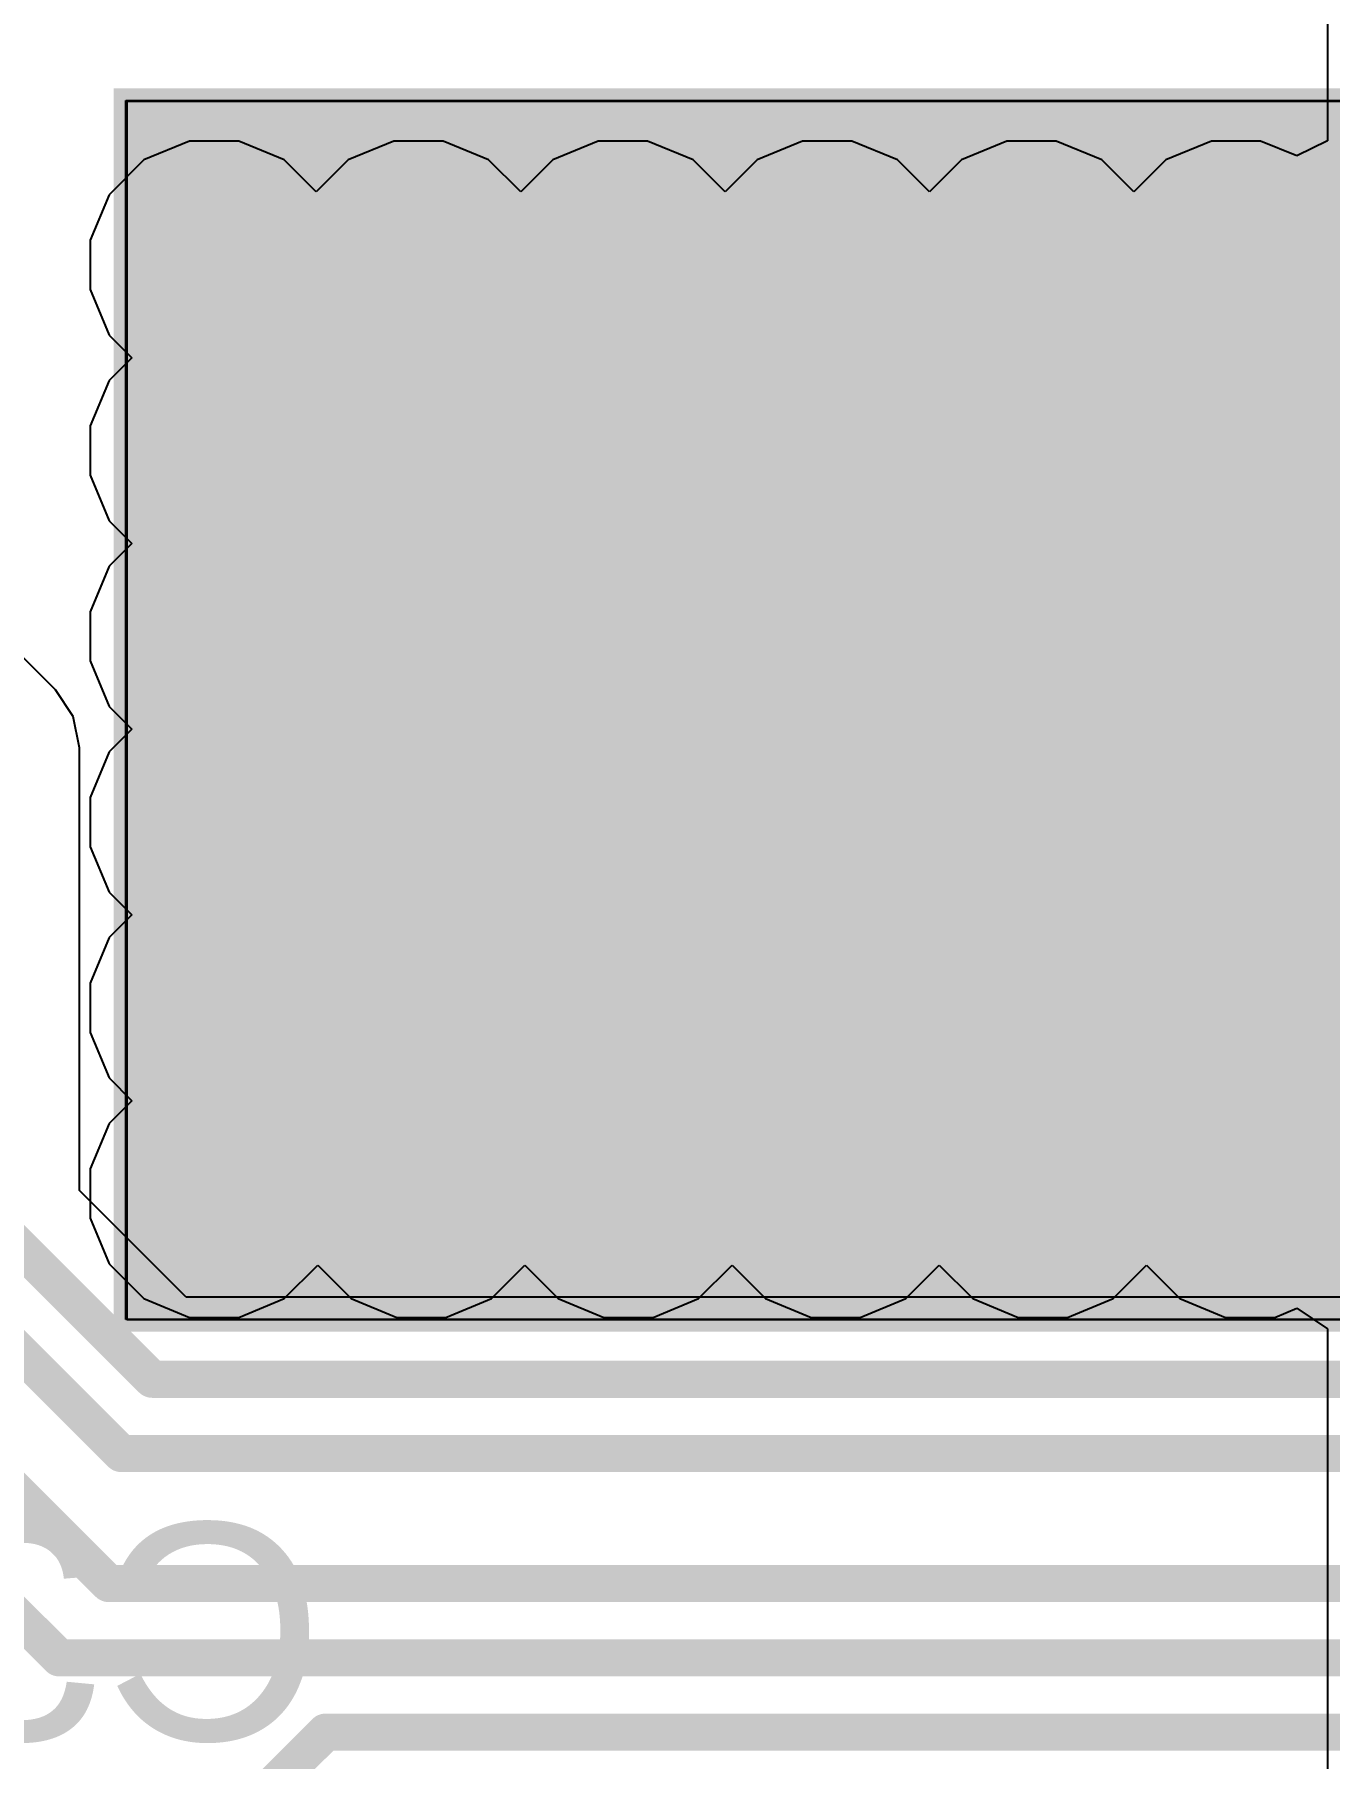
# Model space of a CAD drawing. Header units: inches. Extents: x -1 to 1.07, y -0.9 to 1.08.
# Drawn here: x -0.374 to -0.1649, y -0.3213 to -0.0428 of the extents above; entities that cross this region are included whole.
import ezdxf

# ---------------------------------------------------------------- set-up
doc = ezdxf.new("R2010")
doc.units = ezdxf.units.IN
doc.header["$MEASUREMENT"] = 0
for name, color, linetype in [('BottomLayer', 5, 'Continuous'), ('BottomOverlay', 54, 'Continuous'), ('BottomSolder', 6, 'Continuous'), ('Mechanical15', 56, 'Continuous'), ('MidLayer1', 16, 'Continuous'), ('MidLayer2', 76, 'Continuous'), ('TopLayer', 1, 'Continuous'), ('TopPaste', 8, 'Continuous'), ('TopSolder', 216, 'Continuous'), ('ViaHoleLayer', 16, 'Continuous')]:
    doc.layers.add(name, color=color, linetype=linetype)
doc.styles.add('Arial', font='', dxfattribs={"height": 0.2})
doc.styles.get('Arial').set_extended_font_data('Arial')

# ---------------------------------------------------------------- blocks, each defined once
blk = doc.blocks.new('IC_V3S_22')
at = {"layer": 'TopLayer'}
blk.add_hatch(color=1, dxfattribs=at).paths.add_polyline_path([(0.103425, -0.098425), (-0.093425, -0.098425), (-0.093425, 0.098425), (0.103425, 0.098425)])
at = {"layer": 'TopPaste'}
blk.add_hatch(color=8, dxfattribs=at).paths.add_polyline_path([(0.103425, -0.098425), (-0.093425, -0.098425), (-0.093425, 0.098425), (0.103425, 0.098425)])
at = {"layer": 'TopSolder'}
blk.add_hatch(color=216, dxfattribs=at).paths.add_polyline_path([(0.105425, -0.100425), (-0.095425, -0.100425), (-0.095425, 0.100425), (0.105425, 0.100425)])
at = {"layer": 'Mechanical15'}
for p, q in [((-0.093425, -0.098425), (-0.093425, 0.098425)), ((-0.093425, 0.098425), (0.103425, 0.098425)), ((0.103425, -0.098425), (-0.093425, -0.098425))]:
    blk.add_line(p, q, dxfattribs=at)

msp = doc.modelspace()

# ---------------------------------------------------------------- hatches: boundary and pattern name
at = {"layer": 'BottomLayer'}
h = msp.add_hatch(color=5, dxfattribs=at)
edge = h.paths.add_edge_path()
edge.add_arc((-0.345, -0.08), 0.01, 0, 360)
h = msp.add_hatch(color=5, dxfattribs=at)
edge = h.paths.add_edge_path()
edge.add_arc((-0.312, -0.08), 0.01, 0, 360)
h = msp.add_hatch(color=5, dxfattribs=at)
edge = h.paths.add_edge_path()
edge.add_arc((-0.279, -0.08), 0.01, 0, 360)
h = msp.add_hatch(color=5, dxfattribs=at)
edge = h.paths.add_edge_path()
edge.add_arc((-0.246, -0.08), 0.01, 0, 360)
h = msp.add_hatch(color=5, dxfattribs=at)
edge = h.paths.add_edge_path()
edge.add_arc((-0.213, -0.08), 0.01, 0, 360)
h = msp.add_hatch(color=5, dxfattribs=at)
edge = h.paths.add_edge_path()
edge.add_arc((-0.18, -0.08), 0.01, 0, 360)
h = msp.add_hatch(color=5, dxfattribs=at)
edge = h.paths.add_edge_path()
edge.add_arc((-0.345, -0.11), 0.01, 0, 360)
h = msp.add_hatch(color=5, dxfattribs=at)
edge = h.paths.add_edge_path()
edge.add_arc((-0.312, -0.11), 0.01, 0, 360)
h = msp.add_hatch(color=5, dxfattribs=at)
edge = h.paths.add_edge_path()
edge.add_arc((-0.279, -0.11), 0.01, 0, 360)
h = msp.add_hatch(color=5, dxfattribs=at)
edge = h.paths.add_edge_path()
edge.add_arc((-0.246, -0.11), 0.01, 0, 360)
h = msp.add_hatch(color=5, dxfattribs=at)
edge = h.paths.add_edge_path()
edge.add_arc((-0.213, -0.11), 0.01, 0, 360)
h = msp.add_hatch(color=5, dxfattribs=at)
edge = h.paths.add_edge_path()
edge.add_arc((-0.18, -0.11), 0.01, 0, 360)
h = msp.add_hatch(color=5, dxfattribs=at)
edge = h.paths.add_edge_path()
edge.add_arc((-0.345, -0.14), 0.01, 0, 360)
h = msp.add_hatch(color=5, dxfattribs=at)
edge = h.paths.add_edge_path()
edge.add_arc((-0.31154, -0.14), 0.01, 0, 360)
h = msp.add_hatch(color=5, dxfattribs=at)
edge = h.paths.add_edge_path()
edge.add_arc((-0.27809, -0.14), 0.01, 0, 360)
h = msp.add_hatch(color=5, dxfattribs=at)
edge = h.paths.add_edge_path()
edge.add_arc((-0.24463, -0.14), 0.01, 0, 360)
h = msp.add_hatch(color=5, dxfattribs=at)
edge = h.paths.add_edge_path()
edge.add_arc((-0.21118, -0.14), 0.01, 0, 360)
h = msp.add_hatch(color=5, dxfattribs=at)
edge = h.paths.add_edge_path()
edge.add_arc((-0.17772, -0.14), 0.01, 0, 360)
h = msp.add_hatch(color=5, dxfattribs=at)
edge = h.paths.add_edge_path()
edge.add_arc((-0.345, -0.17), 0.01, 0, 360)
h = msp.add_hatch(color=5, dxfattribs=at)
edge = h.paths.add_edge_path()
edge.add_arc((-0.31154, -0.17), 0.01, 0, 360)
h = msp.add_hatch(color=5, dxfattribs=at)
edge = h.paths.add_edge_path()
edge.add_arc((-0.27809, -0.17), 0.01, 0, 360)
h = msp.add_hatch(color=5, dxfattribs=at)
edge = h.paths.add_edge_path()
edge.add_arc((-0.24463, -0.17), 0.01, 0, 360)
h = msp.add_hatch(color=5, dxfattribs=at)
edge = h.paths.add_edge_path()
edge.add_arc((-0.21118, -0.17), 0.01, 0, 360)
h = msp.add_hatch(color=5, dxfattribs=at)
edge = h.paths.add_edge_path()
edge.add_arc((-0.17772, -0.17), 0.01, 0, 360)
h = msp.add_hatch(color=5, dxfattribs=at)
edge = h.paths.add_edge_path()
edge.add_arc((-0.345, -0.2), 0.01, 0, 360)
h = msp.add_hatch(color=5, dxfattribs=at)
edge = h.paths.add_edge_path()
edge.add_arc((-0.31154, -0.2), 0.01, 0, 360)
h = msp.add_hatch(color=5, dxfattribs=at)
edge = h.paths.add_edge_path()
edge.add_arc((-0.27809, -0.2), 0.01, 0, 360)
h = msp.add_hatch(color=5, dxfattribs=at)
edge = h.paths.add_edge_path()
edge.add_arc((-0.24463, -0.2), 0.01, 0, 360)
h = msp.add_hatch(color=5, dxfattribs=at)
edge = h.paths.add_edge_path()
edge.add_arc((-0.21118, -0.2), 0.01, 0, 360)
h = msp.add_hatch(color=5, dxfattribs=at)
edge = h.paths.add_edge_path()
edge.add_arc((-0.17772, -0.2), 0.01, 0, 360)
h = msp.add_hatch(color=5, dxfattribs=at)
edge = h.paths.add_edge_path()
edge.add_arc((-0.345, -0.23), 0.01, 0, 360)
h = msp.add_hatch(color=5, dxfattribs=at)
edge = h.paths.add_edge_path()
edge.add_arc((-0.31154, -0.23), 0.01, 0, 360)
h = msp.add_hatch(color=5, dxfattribs=at)
edge = h.paths.add_edge_path()
edge.add_arc((-0.27809, -0.23), 0.01, 0, 360)
h = msp.add_hatch(color=5, dxfattribs=at)
edge = h.paths.add_edge_path()
edge.add_arc((-0.24463, -0.23), 0.01, 0, 360)
h = msp.add_hatch(color=5, dxfattribs=at)
edge = h.paths.add_edge_path()
edge.add_arc((-0.21118, -0.23), 0.01, 0, 360)
h = msp.add_hatch(color=5, dxfattribs=at)
edge = h.paths.add_edge_path()
edge.add_arc((-0.17772, -0.23), 0.01, 0, 360)
at = {"layer": 'MidLayer1'}
h = msp.add_hatch(color=16, dxfattribs=at)
edge = h.paths.add_edge_path()
edge.add_arc((-0.345, -0.08), 0.01, 0, 360)
h = msp.add_hatch(color=16, dxfattribs=at)
edge = h.paths.add_edge_path()
edge.add_arc((-0.312, -0.08), 0.01, 0, 360)
h = msp.add_hatch(color=16, dxfattribs=at)
edge = h.paths.add_edge_path()
edge.add_arc((-0.279, -0.08), 0.01, 0, 360)
h = msp.add_hatch(color=16, dxfattribs=at)
edge = h.paths.add_edge_path()
edge.add_arc((-0.246, -0.08), 0.01, 0, 360)
h = msp.add_hatch(color=16, dxfattribs=at)
edge = h.paths.add_edge_path()
edge.add_arc((-0.213, -0.08), 0.01, 0, 360)
h = msp.add_hatch(color=16, dxfattribs=at)
edge = h.paths.add_edge_path()
edge.add_arc((-0.18, -0.08), 0.01, 0, 360)
h = msp.add_hatch(color=16, dxfattribs=at)
edge = h.paths.add_edge_path()
edge.add_arc((-0.345, -0.11), 0.01, 0, 360)
h = msp.add_hatch(color=16, dxfattribs=at)
edge = h.paths.add_edge_path()
edge.add_arc((-0.312, -0.11), 0.01, 0, 360)
h = msp.add_hatch(color=16, dxfattribs=at)
edge = h.paths.add_edge_path()
edge.add_arc((-0.279, -0.11), 0.01, 0, 360)
h = msp.add_hatch(color=16, dxfattribs=at)
edge = h.paths.add_edge_path()
edge.add_arc((-0.246, -0.11), 0.01, 0, 360)
h = msp.add_hatch(color=16, dxfattribs=at)
edge = h.paths.add_edge_path()
edge.add_arc((-0.213, -0.11), 0.01, 0, 360)
h = msp.add_hatch(color=16, dxfattribs=at)
edge = h.paths.add_edge_path()
edge.add_arc((-0.18, -0.11), 0.01, 0, 360)
h = msp.add_hatch(color=16, dxfattribs=at)
edge = h.paths.add_edge_path()
edge.add_arc((-0.345, -0.14), 0.01, 0, 360)
h = msp.add_hatch(color=16, dxfattribs=at)
edge = h.paths.add_edge_path()
edge.add_arc((-0.31154, -0.14), 0.01, 0, 360)
h = msp.add_hatch(color=16, dxfattribs=at)
edge = h.paths.add_edge_path()
edge.add_arc((-0.27809, -0.14), 0.01, 0, 360)
h = msp.add_hatch(color=16, dxfattribs=at)
edge = h.paths.add_edge_path()
edge.add_arc((-0.24463, -0.14), 0.01, 0, 360)
h = msp.add_hatch(color=16, dxfattribs=at)
edge = h.paths.add_edge_path()
edge.add_arc((-0.21118, -0.14), 0.01, 0, 360)
h = msp.add_hatch(color=16, dxfattribs=at)
edge = h.paths.add_edge_path()
edge.add_arc((-0.17772, -0.14), 0.01, 0, 360)
h = msp.add_hatch(color=16, dxfattribs=at)
edge = h.paths.add_edge_path()
edge.add_arc((-0.345, -0.17), 0.01, 0, 360)
h = msp.add_hatch(color=16, dxfattribs=at)
edge = h.paths.add_edge_path()
edge.add_arc((-0.31154, -0.17), 0.01, 0, 360)
h = msp.add_hatch(color=16, dxfattribs=at)
edge = h.paths.add_edge_path()
edge.add_arc((-0.27809, -0.17), 0.01, 0, 360)
h = msp.add_hatch(color=16, dxfattribs=at)
edge = h.paths.add_edge_path()
edge.add_arc((-0.24463, -0.17), 0.01, 0, 360)
h = msp.add_hatch(color=16, dxfattribs=at)
edge = h.paths.add_edge_path()
edge.add_arc((-0.21118, -0.17), 0.01, 0, 360)
h = msp.add_hatch(color=16, dxfattribs=at)
edge = h.paths.add_edge_path()
edge.add_arc((-0.17772, -0.17), 0.01, 0, 360)
h = msp.add_hatch(color=16, dxfattribs=at)
edge = h.paths.add_edge_path()
edge.add_arc((-0.345, -0.2), 0.01, 0, 360)
h = msp.add_hatch(color=16, dxfattribs=at)
edge = h.paths.add_edge_path()
edge.add_arc((-0.31154, -0.2), 0.01, 0, 360)
h = msp.add_hatch(color=16, dxfattribs=at)
edge = h.paths.add_edge_path()
edge.add_arc((-0.27809, -0.2), 0.01, 0, 360)
h = msp.add_hatch(color=16, dxfattribs=at)
edge = h.paths.add_edge_path()
edge.add_arc((-0.24463, -0.2), 0.01, 0, 360)
h = msp.add_hatch(color=16, dxfattribs=at)
edge = h.paths.add_edge_path()
edge.add_arc((-0.21118, -0.2), 0.01, 0, 360)
h = msp.add_hatch(color=16, dxfattribs=at)
edge = h.paths.add_edge_path()
edge.add_arc((-0.17772, -0.2), 0.01, 0, 360)
h = msp.add_hatch(color=16, dxfattribs=at)
edge = h.paths.add_edge_path()
edge.add_arc((-0.345, -0.23), 0.01, 0, 360)
h = msp.add_hatch(color=16, dxfattribs=at)
edge = h.paths.add_edge_path()
edge.add_arc((-0.31154, -0.23), 0.01, 0, 360)
h = msp.add_hatch(color=16, dxfattribs=at)
edge = h.paths.add_edge_path()
edge.add_arc((-0.27809, -0.23), 0.01, 0, 360)
h = msp.add_hatch(color=16, dxfattribs=at)
edge = h.paths.add_edge_path()
edge.add_arc((-0.24463, -0.23), 0.01, 0, 360)
h = msp.add_hatch(color=16, dxfattribs=at)
edge = h.paths.add_edge_path()
edge.add_arc((-0.21118, -0.23), 0.01, 0, 360)
h = msp.add_hatch(color=16, dxfattribs=at)
edge = h.paths.add_edge_path()
edge.add_arc((-0.17772, -0.23), 0.01, 0, 360)
at = {"layer": 'MidLayer2'}
h = msp.add_hatch(color=76, dxfattribs=at)
edge = h.paths.add_edge_path()
edge.add_arc((-0.345, -0.08), 0.01, 0, 360)
h = msp.add_hatch(color=76, dxfattribs=at)
edge = h.paths.add_edge_path()
edge.add_arc((-0.312, -0.08), 0.01, 0, 360)
h = msp.add_hatch(color=76, dxfattribs=at)
edge = h.paths.add_edge_path()
edge.add_arc((-0.279, -0.08), 0.01, 0, 360)
h = msp.add_hatch(color=76, dxfattribs=at)
edge = h.paths.add_edge_path()
edge.add_arc((-0.246, -0.08), 0.01, 0, 360)
h = msp.add_hatch(color=76, dxfattribs=at)
edge = h.paths.add_edge_path()
edge.add_arc((-0.213, -0.08), 0.01, 0, 360)
h = msp.add_hatch(color=76, dxfattribs=at)
edge = h.paths.add_edge_path()
edge.add_arc((-0.18, -0.08), 0.01, 0, 360)
h = msp.add_hatch(color=76, dxfattribs=at)
edge = h.paths.add_edge_path()
edge.add_arc((-0.345, -0.11), 0.01, 0, 360)
h = msp.add_hatch(color=76, dxfattribs=at)
edge = h.paths.add_edge_path()
edge.add_arc((-0.312, -0.11), 0.01, 0, 360)
h = msp.add_hatch(color=76, dxfattribs=at)
edge = h.paths.add_edge_path()
edge.add_arc((-0.279, -0.11), 0.01, 0, 360)
h = msp.add_hatch(color=76, dxfattribs=at)
edge = h.paths.add_edge_path()
edge.add_arc((-0.246, -0.11), 0.01, 0, 360)
h = msp.add_hatch(color=76, dxfattribs=at)
edge = h.paths.add_edge_path()
edge.add_arc((-0.213, -0.11), 0.01, 0, 360)
h = msp.add_hatch(color=76, dxfattribs=at)
edge = h.paths.add_edge_path()
edge.add_arc((-0.18, -0.11), 0.01, 0, 360)
h = msp.add_hatch(color=76, dxfattribs=at)
edge = h.paths.add_edge_path()
edge.add_arc((-0.345, -0.14), 0.01, 0, 360)
h = msp.add_hatch(color=76, dxfattribs=at)
edge = h.paths.add_edge_path()
edge.add_arc((-0.31154, -0.14), 0.01, 0, 360)
h = msp.add_hatch(color=76, dxfattribs=at)
edge = h.paths.add_edge_path()
edge.add_arc((-0.27809, -0.14), 0.01, 0, 360)
h = msp.add_hatch(color=76, dxfattribs=at)
edge = h.paths.add_edge_path()
edge.add_arc((-0.24463, -0.14), 0.01, 0, 360)
h = msp.add_hatch(color=76, dxfattribs=at)
edge = h.paths.add_edge_path()
edge.add_arc((-0.21118, -0.14), 0.01, 0, 360)
h = msp.add_hatch(color=76, dxfattribs=at)
edge = h.paths.add_edge_path()
edge.add_arc((-0.17772, -0.14), 0.01, 0, 360)
h = msp.add_hatch(color=76, dxfattribs=at)
edge = h.paths.add_edge_path()
edge.add_arc((-0.345, -0.17), 0.01, 0, 360)
h = msp.add_hatch(color=76, dxfattribs=at)
edge = h.paths.add_edge_path()
edge.add_arc((-0.31154, -0.17), 0.01, 0, 360)
h = msp.add_hatch(color=76, dxfattribs=at)
edge = h.paths.add_edge_path()
edge.add_arc((-0.27809, -0.17), 0.01, 0, 360)
h = msp.add_hatch(color=76, dxfattribs=at)
edge = h.paths.add_edge_path()
edge.add_arc((-0.24463, -0.17), 0.01, 0, 360)
h = msp.add_hatch(color=76, dxfattribs=at)
edge = h.paths.add_edge_path()
edge.add_arc((-0.21118, -0.17), 0.01, 0, 360)
h = msp.add_hatch(color=76, dxfattribs=at)
edge = h.paths.add_edge_path()
edge.add_arc((-0.17772, -0.17), 0.01, 0, 360)
h = msp.add_hatch(color=76, dxfattribs=at)
edge = h.paths.add_edge_path()
edge.add_arc((-0.345, -0.2), 0.01, 0, 360)
h = msp.add_hatch(color=76, dxfattribs=at)
edge = h.paths.add_edge_path()
edge.add_arc((-0.31154, -0.2), 0.01, 0, 360)
h = msp.add_hatch(color=76, dxfattribs=at)
edge = h.paths.add_edge_path()
edge.add_arc((-0.27809, -0.2), 0.01, 0, 360)
h = msp.add_hatch(color=76, dxfattribs=at)
edge = h.paths.add_edge_path()
edge.add_arc((-0.24463, -0.2), 0.01, 0, 360)
h = msp.add_hatch(color=76, dxfattribs=at)
edge = h.paths.add_edge_path()
edge.add_arc((-0.21118, -0.2), 0.01, 0, 360)
h = msp.add_hatch(color=76, dxfattribs=at)
edge = h.paths.add_edge_path()
edge.add_arc((-0.17772, -0.2), 0.01, 0, 360)
h = msp.add_hatch(color=76, dxfattribs=at)
edge = h.paths.add_edge_path()
edge.add_arc((-0.345, -0.23), 0.01, 0, 360)
h = msp.add_hatch(color=76, dxfattribs=at)
edge = h.paths.add_edge_path()
edge.add_arc((-0.31154, -0.23), 0.01, 0, 360)
h = msp.add_hatch(color=76, dxfattribs=at)
edge = h.paths.add_edge_path()
edge.add_arc((-0.27809, -0.23), 0.01, 0, 360)
h = msp.add_hatch(color=76, dxfattribs=at)
edge = h.paths.add_edge_path()
edge.add_arc((-0.24463, -0.23), 0.01, 0, 360)
h = msp.add_hatch(color=76, dxfattribs=at)
edge = h.paths.add_edge_path()
edge.add_arc((-0.21118, -0.23), 0.01, 0, 360)
h = msp.add_hatch(color=76, dxfattribs=at)
edge = h.paths.add_edge_path()
edge.add_arc((-0.17772, -0.23), 0.01, 0, 360)
at = {"layer": 'TopLayer'}
h = msp.add_hatch(color=1, dxfattribs=at)
edge = h.paths.add_edge_path()
edge.add_arc((-0.345, -0.08), 0.01, 0, 360)
h = msp.add_hatch(color=1, dxfattribs=at)
edge = h.paths.add_edge_path()
edge.add_arc((-0.312, -0.08), 0.01, 0, 360)
h = msp.add_hatch(color=1, dxfattribs=at)
edge = h.paths.add_edge_path()
edge.add_arc((-0.279, -0.08), 0.01, 0, 360)
h = msp.add_hatch(color=1, dxfattribs=at)
edge = h.paths.add_edge_path()
edge.add_arc((-0.246, -0.08), 0.01, 0, 360)
h = msp.add_hatch(color=1, dxfattribs=at)
edge = h.paths.add_edge_path()
edge.add_arc((-0.213, -0.08), 0.01, 0, 360)
h = msp.add_hatch(color=1, dxfattribs=at)
edge = h.paths.add_edge_path()
edge.add_arc((-0.18, -0.08), 0.01, 0, 360)
h = msp.add_hatch(color=1, dxfattribs=at)
edge = h.paths.add_edge_path()
edge.add_arc((-0.345, -0.11), 0.01, 0, 360)
h = msp.add_hatch(color=1, dxfattribs=at)
edge = h.paths.add_edge_path()
edge.add_arc((-0.312, -0.11), 0.01, 0, 360)
h = msp.add_hatch(color=1, dxfattribs=at)
edge = h.paths.add_edge_path()
edge.add_arc((-0.279, -0.11), 0.01, 0, 360)
h = msp.add_hatch(color=1, dxfattribs=at)
edge = h.paths.add_edge_path()
edge.add_arc((-0.246, -0.11), 0.01, 0, 360)
h = msp.add_hatch(color=1, dxfattribs=at)
edge = h.paths.add_edge_path()
edge.add_arc((-0.213, -0.11), 0.01, 0, 360)
h = msp.add_hatch(color=1, dxfattribs=at)
edge = h.paths.add_edge_path()
edge.add_arc((-0.18, -0.11), 0.01, 0, 360)
h = msp.add_hatch(color=1, dxfattribs=at)
edge = h.paths.add_edge_path()
edge.add_arc((-0.345, -0.14), 0.01, 0, 360)
h = msp.add_hatch(color=1, dxfattribs=at)
edge = h.paths.add_edge_path()
edge.add_arc((-0.31154, -0.14), 0.01, 0, 360)
h = msp.add_hatch(color=1, dxfattribs=at)
edge = h.paths.add_edge_path()
edge.add_arc((-0.27809, -0.14), 0.01, 0, 360)
h = msp.add_hatch(color=1, dxfattribs=at)
edge = h.paths.add_edge_path()
edge.add_arc((-0.24463, -0.14), 0.01, 0, 360)
h = msp.add_hatch(color=1, dxfattribs=at)
edge = h.paths.add_edge_path()
edge.add_arc((-0.21118, -0.14), 0.01, 0, 360)
h = msp.add_hatch(color=1, dxfattribs=at)
edge = h.paths.add_edge_path()
edge.add_arc((-0.17772, -0.14), 0.01, 0, 360)
h = msp.add_hatch(color=1, dxfattribs=at)
edge = h.paths.add_edge_path()
edge.add_arc((-0.345, -0.17), 0.01, 0, 360)
h = msp.add_hatch(color=1, dxfattribs=at)
edge = h.paths.add_edge_path()
edge.add_arc((-0.31154, -0.17), 0.01, 0, 360)
h = msp.add_hatch(color=1, dxfattribs=at)
edge = h.paths.add_edge_path()
edge.add_arc((-0.27809, -0.17), 0.01, 0, 360)
h = msp.add_hatch(color=1, dxfattribs=at)
edge = h.paths.add_edge_path()
edge.add_arc((-0.24463, -0.17), 0.01, 0, 360)
h = msp.add_hatch(color=1, dxfattribs=at)
edge = h.paths.add_edge_path()
edge.add_arc((-0.21118, -0.17), 0.01, 0, 360)
h = msp.add_hatch(color=1, dxfattribs=at)
edge = h.paths.add_edge_path()
edge.add_arc((-0.17772, -0.17), 0.01, 0, 360)
h = msp.add_hatch(color=1, dxfattribs=at)
edge = h.paths.add_edge_path()
edge.add_arc((-0.345, -0.2), 0.01, 0, 360)
h = msp.add_hatch(color=1, dxfattribs=at)
edge = h.paths.add_edge_path()
edge.add_arc((-0.31154, -0.2), 0.01, 0, 360)
h = msp.add_hatch(color=1, dxfattribs=at)
edge = h.paths.add_edge_path()
edge.add_arc((-0.27809, -0.2), 0.01, 0, 360)
h = msp.add_hatch(color=1, dxfattribs=at)
edge = h.paths.add_edge_path()
edge.add_arc((-0.24463, -0.2), 0.01, 0, 360)
h = msp.add_hatch(color=1, dxfattribs=at)
edge = h.paths.add_edge_path()
edge.add_arc((-0.21118, -0.2), 0.01, 0, 360)
h = msp.add_hatch(color=1, dxfattribs=at)
edge = h.paths.add_edge_path()
edge.add_arc((-0.17772, -0.2), 0.01, 0, 360)
h = msp.add_hatch(color=1, dxfattribs=at)
edge = h.paths.add_edge_path()
edge.add_arc((-0.345, -0.23), 0.01, 0, 360)
h = msp.add_hatch(color=1, dxfattribs=at)
edge = h.paths.add_edge_path()
edge.add_arc((-0.31154, -0.23), 0.01, 0, 360)
h = msp.add_hatch(color=1, dxfattribs=at)
edge = h.paths.add_edge_path()
edge.add_arc((-0.27809, -0.23), 0.01, 0, 360)
h = msp.add_hatch(color=1, dxfattribs=at)
edge = h.paths.add_edge_path()
edge.add_arc((-0.24463, -0.23), 0.01, 0, 360)
h = msp.add_hatch(color=1, dxfattribs=at)
edge = h.paths.add_edge_path()
edge.add_arc((-0.21118, -0.23), 0.01, 0, 360)
h = msp.add_hatch(color=1, dxfattribs=at)
edge = h.paths.add_edge_path()
edge.add_arc((-0.17772, -0.23), 0.01, 0, 360)
at = {"layer": 'ViaHoleLayer'}
h = msp.add_hatch(color=16, dxfattribs=at)
edge = h.paths.add_edge_path()
edge.add_arc((-0.345, -0.08), 0.005, 0, 360)
h = msp.add_hatch(color=16, dxfattribs=at)
edge = h.paths.add_edge_path()
edge.add_arc((-0.312, -0.08), 0.005, 0, 360)
h = msp.add_hatch(color=16, dxfattribs=at)
edge = h.paths.add_edge_path()
edge.add_arc((-0.279, -0.08), 0.005, 0, 360)
h = msp.add_hatch(color=16, dxfattribs=at)
edge = h.paths.add_edge_path()
edge.add_arc((-0.246, -0.08), 0.005, 0, 360)
h = msp.add_hatch(color=16, dxfattribs=at)
edge = h.paths.add_edge_path()
edge.add_arc((-0.213, -0.08), 0.005, 0, 360)
h = msp.add_hatch(color=16, dxfattribs=at)
edge = h.paths.add_edge_path()
edge.add_arc((-0.18, -0.08), 0.005, 0, 360)
h = msp.add_hatch(color=16, dxfattribs=at)
edge = h.paths.add_edge_path()
edge.add_arc((-0.345, -0.11), 0.005, 0, 360)
h = msp.add_hatch(color=16, dxfattribs=at)
edge = h.paths.add_edge_path()
edge.add_arc((-0.312, -0.11), 0.005, 0, 360)
h = msp.add_hatch(color=16, dxfattribs=at)
edge = h.paths.add_edge_path()
edge.add_arc((-0.279, -0.11), 0.005, 0, 360)
h = msp.add_hatch(color=16, dxfattribs=at)
edge = h.paths.add_edge_path()
edge.add_arc((-0.246, -0.11), 0.005, 0, 360)
h = msp.add_hatch(color=16, dxfattribs=at)
edge = h.paths.add_edge_path()
edge.add_arc((-0.213, -0.11), 0.005, 0, 360)
h = msp.add_hatch(color=16, dxfattribs=at)
edge = h.paths.add_edge_path()
edge.add_arc((-0.18, -0.11), 0.005, 0, 360)
h = msp.add_hatch(color=16, dxfattribs=at)
edge = h.paths.add_edge_path()
edge.add_arc((-0.345, -0.14), 0.005, 0, 360)
h = msp.add_hatch(color=16, dxfattribs=at)
edge = h.paths.add_edge_path()
edge.add_arc((-0.31154, -0.14), 0.005, 0, 360)
h = msp.add_hatch(color=16, dxfattribs=at)
edge = h.paths.add_edge_path()
edge.add_arc((-0.27809, -0.14), 0.005, 0, 360)
h = msp.add_hatch(color=16, dxfattribs=at)
edge = h.paths.add_edge_path()
edge.add_arc((-0.24463, -0.14), 0.005, 0, 360)
h = msp.add_hatch(color=16, dxfattribs=at)
edge = h.paths.add_edge_path()
edge.add_arc((-0.21118, -0.14), 0.005, 0, 360)
h = msp.add_hatch(color=16, dxfattribs=at)
edge = h.paths.add_edge_path()
edge.add_arc((-0.17772, -0.14), 0.005, 0, 360)
h = msp.add_hatch(color=16, dxfattribs=at)
edge = h.paths.add_edge_path()
edge.add_arc((-0.345, -0.17), 0.005, 0, 360)
h = msp.add_hatch(color=16, dxfattribs=at)
edge = h.paths.add_edge_path()
edge.add_arc((-0.31154, -0.17), 0.005, 0, 360)
h = msp.add_hatch(color=16, dxfattribs=at)
edge = h.paths.add_edge_path()
edge.add_arc((-0.27809, -0.17), 0.005, 0, 360)
h = msp.add_hatch(color=16, dxfattribs=at)
edge = h.paths.add_edge_path()
edge.add_arc((-0.24463, -0.17), 0.005, 0, 360)
h = msp.add_hatch(color=16, dxfattribs=at)
edge = h.paths.add_edge_path()
edge.add_arc((-0.21118, -0.17), 0.005, 0, 360)
h = msp.add_hatch(color=16, dxfattribs=at)
edge = h.paths.add_edge_path()
edge.add_arc((-0.17772, -0.17), 0.005, 0, 360)
h = msp.add_hatch(color=16, dxfattribs=at)
edge = h.paths.add_edge_path()
edge.add_arc((-0.345, -0.2), 0.005, 0, 360)
h = msp.add_hatch(color=16, dxfattribs=at)
edge = h.paths.add_edge_path()
edge.add_arc((-0.31154, -0.2), 0.005, 0, 360)
h = msp.add_hatch(color=16, dxfattribs=at)
edge = h.paths.add_edge_path()
edge.add_arc((-0.27809, -0.2), 0.005, 0, 360)
h = msp.add_hatch(color=16, dxfattribs=at)
edge = h.paths.add_edge_path()
edge.add_arc((-0.24463, -0.2), 0.005, 0, 360)
h = msp.add_hatch(color=16, dxfattribs=at)
edge = h.paths.add_edge_path()
edge.add_arc((-0.21118, -0.2), 0.005, 0, 360)
h = msp.add_hatch(color=16, dxfattribs=at)
edge = h.paths.add_edge_path()
edge.add_arc((-0.17772, -0.2), 0.005, 0, 360)
h = msp.add_hatch(color=16, dxfattribs=at)
edge = h.paths.add_edge_path()
edge.add_arc((-0.345, -0.23), 0.005, 0, 360)
h = msp.add_hatch(color=16, dxfattribs=at)
edge = h.paths.add_edge_path()
edge.add_arc((-0.31154, -0.23), 0.005, 0, 360)
h = msp.add_hatch(color=16, dxfattribs=at)
edge = h.paths.add_edge_path()
edge.add_arc((-0.27809, -0.23), 0.005, 0, 360)
h = msp.add_hatch(color=16, dxfattribs=at)
edge = h.paths.add_edge_path()
edge.add_arc((-0.24463, -0.23), 0.005, 0, 360)
h = msp.add_hatch(color=16, dxfattribs=at)
edge = h.paths.add_edge_path()
edge.add_arc((-0.21118, -0.23), 0.005, 0, 360)
h = msp.add_hatch(color=16, dxfattribs=at)
edge = h.paths.add_edge_path()
edge.add_arc((-0.17772, -0.23), 0.005, 0, 360)

# ---------------------------------------------------------------- linework, layer by layer
at = {"layer": 'BottomLayer'}
for p, q in [((-0.37063, -0.14866), (-0.38951, -0.12977)), ((-0.36775, -0.15296), (-0.37063, -0.14866)), ((-0.36675, -0.15803), (-0.36775, -0.15296)), ((-0.36675, -0.22951), (-0.36675, -0.15803)), ((-0.34951, -0.24675), (-0.36675, -0.22951)), ((0.15693, -0.24675), (-0.34951, -0.24675))]:
    msp.add_line(p, q, dxfattribs=at)
for points in [[(-0.38, -0.235, 0.006, 0.006, 0), (-0.355, -0.26, 0.006, 0.006, 0)], [(-0.392, -0.23997, 0.006, 0.006, 0), (-0.35997, -0.272, 0.006, 0.006, 0)], [(-0.355, -0.26, 0.006, 0.006, 0), (0.445, -0.26, 0.006, 0.006, 0)], [(-0.39033, -0.26467, 0.006, 0.006, 0), (-0.362, -0.293, 0.006, 0.006, 0)], [(-0.35997, -0.272, 0.006, 0.006, 0), (0.44997, -0.272, 0.006, 0.006, 0)], [(-0.396, -0.279, 0.006, 0.006, 0), (-0.37, -0.305, 0.006, 0.006, 0)], [(-0.362, -0.293, 0.006, 0.006, 0), (0.522, -0.293, 0.006, 0.006, 0)], [(-0.37, -0.305, 0.006, 0.006, 0), (0.53308, -0.305, 0.006, 0.006, 0)], [(-0.343, -0.333, 0.006, 0.006, 0), (-0.327, -0.317, 0.006, 0.006, 0)], [(-0.327, -0.317, 0.006, 0.006, 0), (0.57949, -0.317, 0.006, 0.006, 0)]]:
    msp.add_lwpolyline(points, format="xyseb", dxfattribs=at)
for points in [[(-0.3565, -0.26, 0.003, 0.003, 1), (-0.3535, -0.26, 0.003, 0.003, 1)], [(-0.3565, -0.26, 0.003, 0.003, 1), (-0.3535, -0.26, 0.003, 0.003, 1)], [(-0.36147, -0.272, 0.003, 0.003, 1), (-0.35847, -0.272, 0.003, 0.003, 1)], [(-0.36147, -0.272, 0.003, 0.003, 1), (-0.35847, -0.272, 0.003, 0.003, 1)], [(-0.3635, -0.293, 0.003, 0.003, 1), (-0.3605, -0.293, 0.003, 0.003, 1)], [(-0.3635, -0.293, 0.003, 0.003, 1), (-0.3605, -0.293, 0.003, 0.003, 1)], [(-0.3715, -0.305, 0.003, 0.003, 1), (-0.3685, -0.305, 0.003, 0.003, 1)], [(-0.3715, -0.305, 0.003, 0.003, 1), (-0.3685, -0.305, 0.003, 0.003, 1)], [(-0.3285, -0.317, 0.003, 0.003, 1), (-0.3255, -0.317, 0.003, 0.003, 1)], [(-0.3285, -0.317, 0.003, 0.003, 1), (-0.3255, -0.317, 0.003, 0.003, 1)]]:
    msp.add_lwpolyline(points, format="xyseb", close=True, dxfattribs=at)
at = {"layer": 'BottomSolder'}
for p, q in [((-0.35906, -0.25039), (-0.35906, -0.05354)), ((-0.35906, -0.05354), (-0.1622, -0.05354)), ((-0.1622, -0.25039), (-0.35906, -0.25039))]:
    msp.add_line(p, q, dxfattribs=at)
at = {"layer": 'MidLayer2'}
for p, q in [((-0.1652, 0.0198), (-0.1652, -0.05999)), ((-0.34898, -0.06), (-0.35633, -0.06304)), ((-0.34102, -0.06), (-0.34898, -0.06)), ((-0.33367, -0.06304), (-0.34102, -0.06)), ((-0.31598, -0.06), (-0.32333, -0.06304)), ((-0.30802, -0.06), (-0.31598, -0.06)), ((-0.30067, -0.06304), (-0.30802, -0.06)), ((-0.28298, -0.06), (-0.29033, -0.06304)), ((-0.27502, -0.06), (-0.28298, -0.06)), ((-0.26767, -0.06304), (-0.27502, -0.06)), ((-0.24998, -0.06), (-0.25733, -0.06304)), ((-0.24202, -0.06), (-0.24998, -0.06)), ((-0.23467, -0.06304), (-0.24202, -0.06)), ((-0.21698, -0.06), (-0.22433, -0.06304)), ((-0.20902, -0.06), (-0.21698, -0.06)), ((-0.20167, -0.06304), (-0.20902, -0.06)), ((-0.18398, -0.06), (-0.19133, -0.06304)), ((-0.17602, -0.06), (-0.18398, -0.06)), ((-0.1702, -0.06241), (-0.17602, -0.06)), ((-0.1652, -0.05999), (-0.1702, -0.06241)), ((-0.35633, -0.06304), (-0.36196, -0.06867)), ((-0.3285, -0.06822), (-0.33367, -0.06304)), ((-0.32333, -0.06304), (-0.3285, -0.06822)), ((-0.2955, -0.06822), (-0.30067, -0.06304)), ((-0.29033, -0.06304), (-0.2955, -0.06822)), ((-0.2625, -0.06822), (-0.26767, -0.06304)), ((-0.25733, -0.06304), (-0.2625, -0.06822)), ((-0.2295, -0.06822), (-0.23467, -0.06304)), ((-0.22433, -0.06304), (-0.2295, -0.06822)), ((-0.1965, -0.06822), (-0.20167, -0.06304)), ((-0.19133, -0.06304), (-0.1965, -0.06822)), ((-0.36196, -0.06867), (-0.365, -0.07602)), ((-0.365, -0.07602), (-0.365, -0.08398)), ((-0.365, -0.08398), (-0.36196, -0.09133)), ((-0.36196, -0.09133), (-0.35828, -0.095)), ((-0.35828, -0.095), (-0.36196, -0.09867)), ((-0.36196, -0.09867), (-0.365, -0.10602)), ((-0.365, -0.10602), (-0.365, -0.11398)), ((-0.365, -0.11398), (-0.36196, -0.12133)), ((-0.36196, -0.12133), (-0.35828, -0.125)), ((-0.35828, -0.125), (-0.36196, -0.12867)), ((-0.36196, -0.12867), (-0.365, -0.13602)), ((-0.365, -0.13602), (-0.365, -0.14398)), ((-0.365, -0.14398), (-0.36196, -0.15133)), ((-0.36196, -0.15133), (-0.35828, -0.155)), ((-0.35828, -0.155), (-0.36196, -0.15867)), ((-0.36196, -0.15867), (-0.365, -0.16602)), ((-0.365, -0.16602), (-0.365, -0.17398)), ((-0.365, -0.17398), (-0.36196, -0.18133)), ((-0.36196, -0.18133), (-0.35828, -0.185)), ((-0.35828, -0.185), (-0.36196, -0.18867)), ((-0.36196, -0.18867), (-0.365, -0.19602)), ((-0.365, -0.19602), (-0.365, -0.20398)), ((-0.365, -0.20398), (-0.36196, -0.21133)), ((-0.36196, -0.21133), (-0.35828, -0.215)), ((-0.35828, -0.215), (-0.36196, -0.21867)), ((-0.36196, -0.21867), (-0.365, -0.22602)), ((-0.365, -0.22602), (-0.365, -0.23398)), ((-0.365, -0.23398), (-0.36196, -0.24133)), ((-0.36196, -0.24133), (-0.35633, -0.24696)), ((-0.33367, -0.24696), (-0.32827, -0.24156)), ((-0.32827, -0.24156), (-0.32287, -0.24696)), ((-0.30022, -0.24696), (-0.29482, -0.24156)), ((-0.29482, -0.24156), (-0.28942, -0.24696)), ((-0.26676, -0.24696), (-0.26136, -0.24156)), ((-0.26136, -0.24156), (-0.25596, -0.24696)), ((-0.2333, -0.24696), (-0.22791, -0.24156)), ((-0.22791, -0.24156), (-0.22251, -0.24696)), ((-0.19985, -0.24696), (-0.19445, -0.24156)), ((-0.19445, -0.24156), (-0.18905, -0.24696)), ((-0.35633, -0.24696), (-0.34898, -0.25)), ((-0.34102, -0.25), (-0.33367, -0.24696)), ((-0.32287, -0.24696), (-0.31552, -0.25)), ((-0.30757, -0.25), (-0.30022, -0.24696)), ((-0.28942, -0.24696), (-0.28207, -0.25)), ((-0.27411, -0.25), (-0.26676, -0.24696)), ((-0.25596, -0.24696), (-0.24861, -0.25)), ((-0.24066, -0.25), (-0.2333, -0.24696)), ((-0.22251, -0.24696), (-0.21516, -0.25)), ((-0.2072, -0.25), (-0.19985, -0.24696)), ((-0.18905, -0.24696), (-0.1817, -0.25)), ((-0.34898, -0.25), (-0.34102, -0.25)), ((-0.31552, -0.25), (-0.30757, -0.25)), ((-0.28207, -0.25), (-0.27411, -0.25)), ((-0.24861, -0.25), (-0.24066, -0.25)), ((-0.21516, -0.25), (-0.2072, -0.25)), ((-0.1817, -0.25), (-0.17374, -0.25)), ((-0.17374, -0.25), (-0.1702, -0.24853)), ((-0.1702, -0.24853), (-0.1652, -0.25187)), ((-0.1652, -0.25187), (-0.1652, -0.5198))]:
    msp.add_line(p, q, dxfattribs=at)

# ---------------------------------------------------------------- block references
msp.add_blockref('IC_V3S_22', (-0.2658, -0.1519))

# ---------------------------------------------------------------- texts
at = {"layer": 'BottomOverlay', "style": 'Arial', "text_generation_flag": 2}
msp.add_text('C33', height=0.035, dxfattribs=at).set_placement((-0.32719, -0.31827))

doc.saveas('drawing.dxf')
